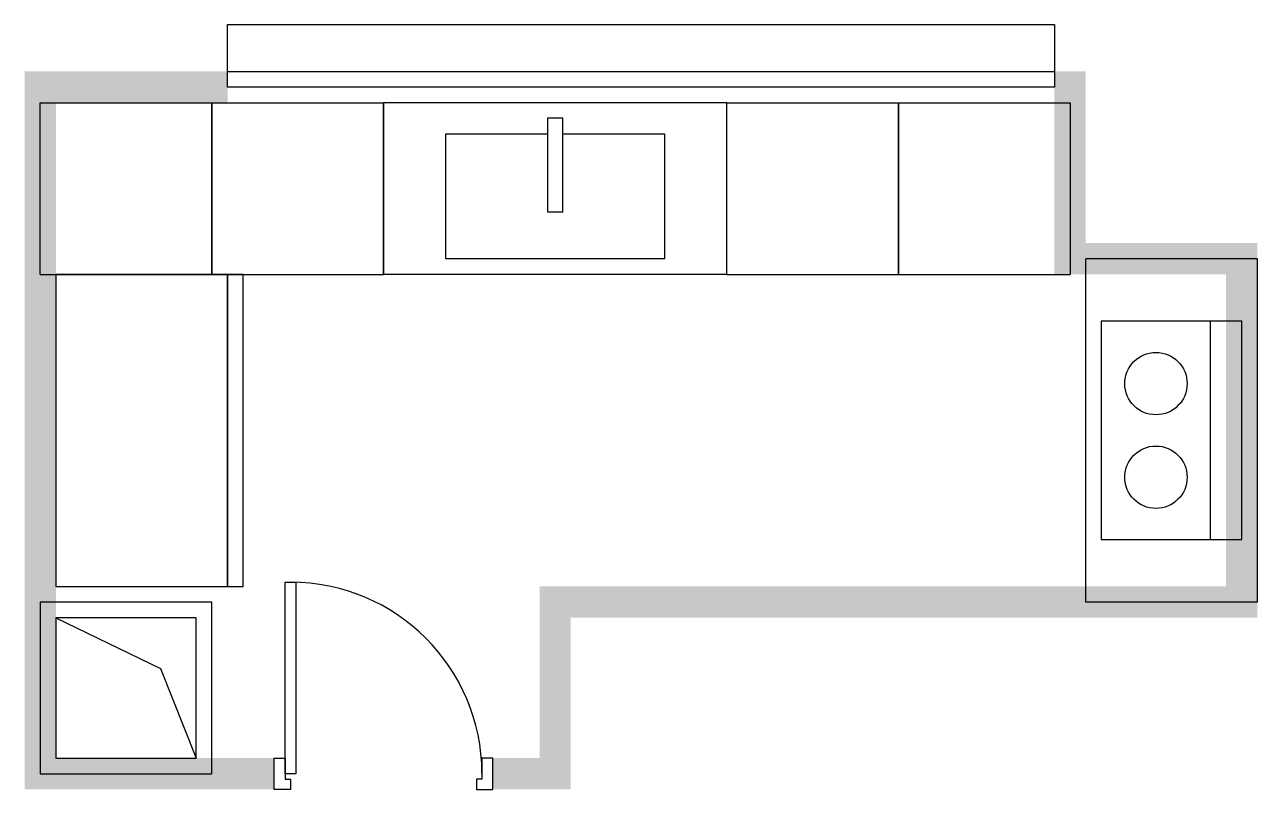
# Model space of a CAD drawing. Header units: millimetres. Extents: x 500 to 4450, y -600 to 1850.
import ezdxf

# ---------------------------------------------------------------- set-up
doc = ezdxf.new("R2010")
doc.units = ezdxf.units.MM

# ---------------------------------------------------------------- blocks, each defined once
blk = doc.blocks.new('Door_Narrow_Mirror')
at = {"color": 7}
for points in [[(50, -200), (-50, -200), (-50, -234.6), (17.3, -234.6), (17.3, -251.9), (50, -251.9)], [(0, -865.4), (-613.5, -865.4), (-613.5, -830.8), (0, -830.8)]]:
    blk.add_lwpolyline(points, close=True, dxfattribs=at)
for points in [[(50, -900), (-50, -900), (-50, -865.4), (17.3, -865.4), (17.3, -848.1), (50, -848.1), (50, -900)], [(-50, -900), (-50, -865.4), (17.3, -865.4), (17.3, -848.1), (50, -848.1), (50, -900)]]:
    blk.add_lwpolyline(points, dxfattribs=at)
blk.add_arc((0, -848.1), 613.5, 90.1, 180, dxfattribs=at)
for points in [[(50, -200), (-50, -200), (50, 0), (-50, 0)], [(50, -1100), (-50, -1100), (50, -900), (-50, -900)]]:
    blk.add_solid(points, dxfattribs=at)
blk = doc.blocks.new('Shaft')
for points in [[(0, 0), (550, 0), (550, 550), (0, 550)], [(50, 50), (500, 50), (500, 500), (50, 500)]]:
    blk.add_lwpolyline(points, close=True)
blk.add_lwpolyline([(50, 500), (385, 337.3), (500, 50)])
blk = doc.blocks.new('counter')
for p, q in [((0, -600), (0, -50)), ((0, -50), (550, -50)), ((550, -50), (550, -600)), ((0, -600), (550, -600))]:
    blk.add_line(p, q)
blk = doc.blocks.new('Frig')
for points in [[(600, -50), (50, -50), (50, -1050), (600, -1050)], [(650, -50), (600, -50), (600, -1050), (650, -1050)]]:
    blk.add_lwpolyline(points, close=True)
blk = doc.blocks.new('Sink')
for p, q in [((600, 550), (50, 550)), ((50, 550), (50, -550)), ((600, 550), (600, -550)), ((600, -550), (50, -550))]:
    blk.add_line(p, q)
blk.add_lwpolyline([(150, 25), (150, 350), (550, 350), (550, -350), (150, -350), (150, -25)])
blk.add_lwpolyline([(100, -25), (400, -25), (400, 25), (100, 25)], close=True)
blk = doc.blocks.new('Stove')
for p, q in [((-600, 550), (-600, -550)), ((-600, 550), (-50, 550)), ((-50, 550), (-50, -550)), ((-450, 350), (-450, -350)), ((-600, -550), (-50, -550))]:
    blk.add_line(p, q)
blk.add_lwpolyline([(-550, -350), (-100, -350), (-100, 350), (-550, 350)], close=True)
for centre in [(-275, 150), (-275, -150)]:
    blk.add_circle(centre, 100)
blk = doc.blocks.new('AllBlock')
at = {"true_color": 0xffffff}
blk.add_line((1150, 1700), (3800, 1700), dxfattribs=at)
blk.add_lwpolyline([(1150, 1650), (1150, 1850), (3800, 1850), (3800, 1650)], close=True, dxfattribs=at)
for points in [[(500, 1700), (500, 1050), (600, 1700), (600, 1050)], [(500, 1700), (500, 1600), (1150, 1700), (1150, 1600)], [(3800, 1700), (3800, 1050), (3900, 1700), (3900, 1050)], [(500, 1150), (500, 500), (600, 1150), (600, 500)], [(3800, 1150), (3800, 1050), (4450, 1150), (4450, 1050)], [(4350, 1150), (4350, 500), (4450, 1150), (4450, 500)], [(500, 600), (500, -50), (600, 600), (600, -50)], [(4350, 600), (4350, -50), (4450, 600), (4450, -50)], [(500, 50), (500, -600), (600, 50), (600, -600)], [(2150, 50), (2150, -50), (2800, 50), (2800, -50)], [(2150, 50), (2150, -600), (2250, 50), (2250, -600)], [(2700, 50), (2700, -50), (3350, 50), (3350, -50)], [(3250, 50), (3250, -50), (3900, 50), (3900, -50)], [(3800, 50), (3800, -50), (4450, 50), (4450, -50)], [(500, -500), (500, -600), (1150, -500), (1150, -600)]]:
    blk.add_solid(points)
for name, p in [('counter', (550, 1650)), ('counter', (1100, 1650)), ('counter', (2750, 1650)), ('counter', (3300, 1650)), ('Frig', (550, 1100)), ('Shaft', (550, -550))]:
    blk.add_blockref(name, p)
for name, p, rotation in [('Sink', (2200, 1650), -90), ('Stove', (3850, 550), 180), ('Door_Narrow_Mirror', (2200, -550), -90)]:
    blk.add_blockref(name, p, dxfattribs=dict(rotation=rotation))

msp = doc.modelspace()

# ---------------------------------------------------------------- block references
msp.add_blockref('AllBlock', (0, 0))

doc.saveas('drawing.dxf')
